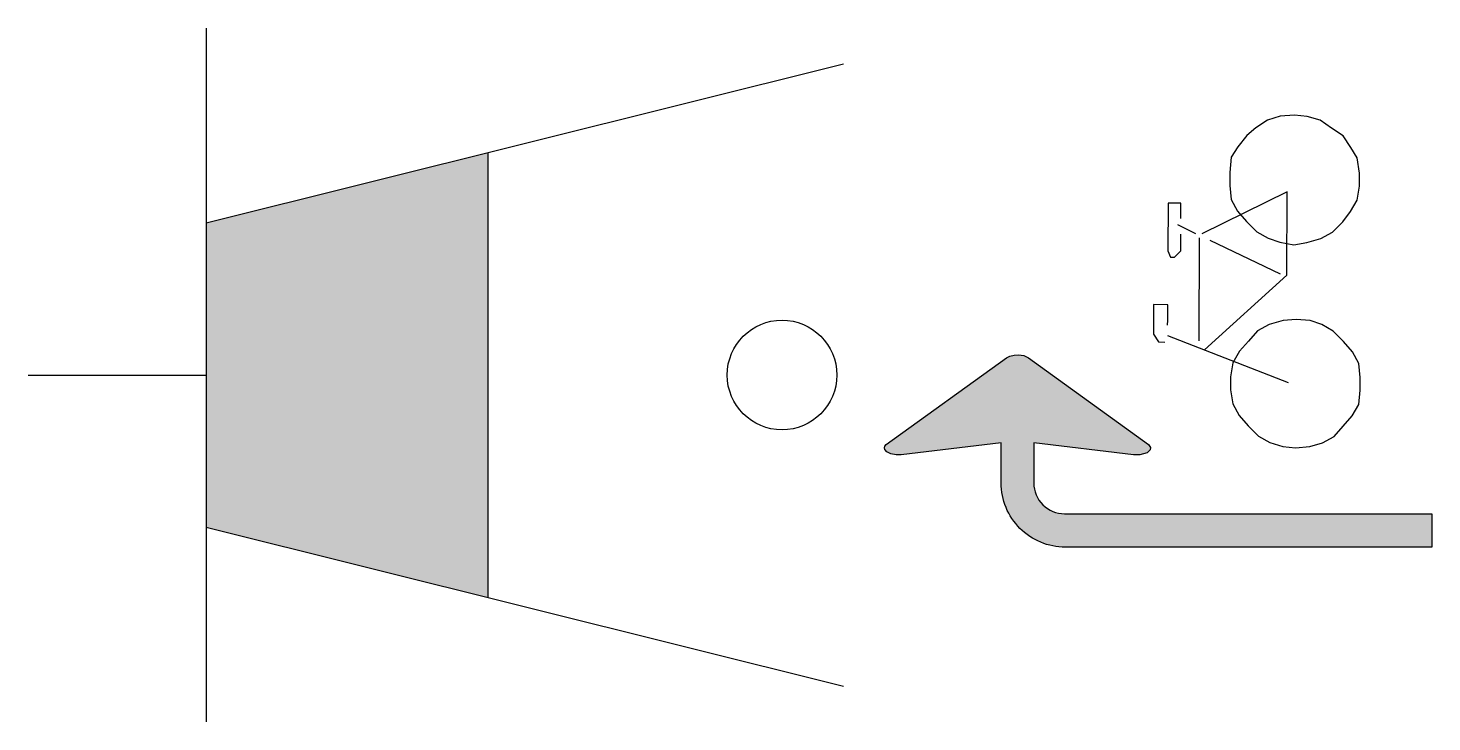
# Model space of a CAD drawing. Extents: x 0 to 11.8, y -2.9 to 2.9.
import ezdxf

# ---------------------------------------------------------------- set-up
doc = ezdxf.new("R2010")
doc.units = 0
doc.layers.get('0').update_dxf_attribs({"lineweight": 25})

msp = doc.modelspace()

# ---------------------------------------------------------------- hatches: boundary and pattern name
h = msp.add_hatch(color=256)
h.dxf.hatch_style = 1
edge = h.paths.add_edge_path()
edge.add_line((7.358, -0.672), (7.317, -0.673))
edge.add_line((7.317, -0.673), (7.273, -0.665))
edge.add_line((7.273, -0.665), (7.238, -0.648))
edge.add_line((7.238, -0.648), (7.221, -0.629))
edge.add_line((7.221, -0.629), (7.218, -0.614))
edge.add_line((7.218, -0.614), (7.223, -0.599))
edge.add_line((7.223, -0.599), (7.234, -0.587))
edge.add_line((7.234, -0.587), (8.246, 0.144))
edge.add_line((8.246, 0.144), (8.275, 0.159))
edge.add_line((8.275, 0.159), (8.311, 0.167))
edge.add_line((8.311, 0.167), (8.347, 0.169))
edge.add_line((8.347, 0.169), (8.392, 0.163))
edge.add_line((8.392, 0.163), (8.433, 0.144))
edge.add_line((8.433, 0.144), (9.443, -0.587))
edge.add_line((9.443, -0.587), (9.461, -0.61))
edge.add_line((9.461, -0.61), (9.459, -0.632))
edge.add_line((9.459, -0.632), (9.432, -0.657))
edge.add_line((9.432, -0.657), (9.371, -0.673))
edge.add_line((9.371, -0.673), (9.319, -0.672))
edge.add_line((9.319, -0.672), (8.477, -0.572))
edge.add_line((8.477, -0.572), (8.477, -0.91))
edge.add_arc((8.737, -0.91), 0.26, 179.9998, 270)
edge.add_line((8.737, -1.17), (11.833, -1.17))
edge.add_line((11.833, -1.17), (11.833, -1.451))
edge.add_line((11.833, -1.451), (8.743, -1.451))
edge.add_arc((8.743, -0.91), 0.541, 179.9998, 270, ccw=False)
edge.add_line((8.202, -0.91), (8.202, -0.572))
edge.add_line((8.202, -0.572), (7.358, -0.672))

# ---------------------------------------------------------------- linework, layer by layer
for p, q in [((1.5, 2.924), (1.5, -2.924)), ((1.5, 1.283), (6.874, 2.623)), ((10.446, 2.149), (10.349, 2.084)), ((10.555, 2.181), (10.446, 2.149)), ((10.674, 2.191), (10.555, 2.181)), ((10.782, 2.18), (10.674, 2.191)), ((10.89, 2.147), (10.782, 2.18)), ((10.988, 2.081), (10.89, 2.147)), ((10.273, 2.019), (10.196, 1.922)), ((10.349, 2.084), (10.273, 2.019)), ((11.085, 2.016), (10.988, 2.081)), ((11.149, 1.918), (11.085, 2.016)), ((10.196, 1.922), (10.142, 1.836)), ((11.203, 1.831), (11.149, 1.918)), ((3.874, 1.875), (3.874, -1.875)), ((10.142, 1.836), (10.13, 1.706)), ((11.224, 1.701), (11.203, 1.831)), ((10.13, 1.706), (10.13, 1.598)), ((11.224, 1.593), (11.224, 1.701)), ((10.614, 1.545), (9.894, 1.189)), ((10.13, 1.598), (10.14, 1.478)), ((10.611, 0.841), (10.614, 1.545)), ((11.202, 1.474), (11.224, 1.593)), ((9.61, 1.448), (9.608, 1.047)), ((9.718, 1.448), (9.61, 1.448)), ((9.717, 1.318), (9.718, 1.448)), ((10.14, 1.478), (10.194, 1.381)), ((11.147, 1.377), (11.202, 1.474)), ((10.194, 1.381), (10.27, 1.294)), ((11.082, 1.29), (11.147, 1.377)), ((1.5, 1.283), (1.5, -1.283)), ((9.843, 1.19), (9.691, 1.266)), ((9.716, 1.047), (9.717, 1.188)), ((10.27, 1.294), (10.356, 1.207)), ((10.27, 1.294), (10.356, 1.207)), ((10.356, 1.207), (10.453, 1.152)), ((10.356, 1.207), (10.453, 1.152)), ((10.897, 1.15), (10.995, 1.204)), ((10.995, 1.204), (11.082, 1.29)), ((9.872, 1.155), (9.868, 0.288)), ((10.557, 0.85), (9.963, 1.134)), ((10.453, 1.152), (10.551, 1.119)), ((10.551, 1.119), (10.67, 1.097)), ((10.67, 1.097), (10.778, 1.118)), ((10.778, 1.118), (10.897, 1.15)), ((9.608, 1.047), (9.629, 0.993)), ((9.629, 0.993), (9.662, 0.993)), ((9.662, 0.993), (9.716, 1.047)), ((9.917, 0.211), (10.611, 0.841)), ((9.487, 0.593), (9.486, 0.387)), ((9.606, 0.592), (9.487, 0.593)), ((9.606, 0.452), (9.606, 0.592)), ((9.486, 0.387), (9.486, 0.365)), ((9.486, 0.365), (9.486, 0.344)), ((9.605, 0.43), (9.606, 0.452)), ((9.605, 0.419), (9.605, 0.43)), ((10.363, 0.373), (10.287, 0.286)), ((10.461, 0.426), (10.363, 0.373)), ((10.58, 0.458), (10.461, 0.426)), ((10.689, 0.469), (10.58, 0.458)), ((10.808, 0.458), (10.689, 0.469)), ((10.905, 0.425), (10.808, 0.458)), ((11.002, 0.37), (10.905, 0.425)), ((11.089, 0.283), (11.002, 0.37)), ((9.486, 0.344), (9.529, 0.279)), ((9.529, 0.279), (9.583, 0.278)), ((9.604, 0.332), (10.621, -0.062)), ((10.287, 0.286), (10.211, 0.2)), ((11.164, 0.196), (11.089, 0.283)), ((10.211, 0.2), (10.156, 0.103)), ((11.218, 0.098), (11.164, 0.196)), ((0, 0), (1.5, 0)), ((10.156, 0.103), (10.134, -0.016)), ((11.228, -0.021), (11.218, 0.098)), ((10.134, -0.016), (10.134, -0.125)), ((11.228, -0.129), (11.228, -0.021)), ((10.134, -0.125), (10.155, -0.244)), ((11.216, -0.248), (11.228, -0.129)), ((10.155, -0.244), (10.209, -0.341)), ((10.209, -0.341), (10.284, -0.428)), ((11.086, -0.432), (11.162, -0.345)), ((11.162, -0.345), (11.216, -0.248)), ((10.284, -0.428), (10.371, -0.515)), ((11.01, -0.518), (11.086, -0.432)), ((10.371, -0.515), (10.468, -0.57)), ((10.468, -0.57), (10.576, -0.603)), ((10.803, -0.604), (10.912, -0.572)), ((10.912, -0.572), (11.01, -0.518)), ((10.576, -0.603), (10.684, -0.614)), ((10.684, -0.614), (10.803, -0.604)), ((1.5, -1.283), (6.874, -2.623))]:
    msp.add_line(p, q)
msp.add_lwpolyline([(7.358, -0.672), (7.317, -0.673), (7.273, -0.665), (7.238, -0.648), (7.221, -0.629), (7.218, -0.614), (7.223, -0.599), (7.234, -0.587), (8.246, 0.144), (8.275, 0.159), (8.311, 0.167), (8.347, 0.169), (8.392, 0.163), (8.433, 0.144), (9.443, -0.587), (9.461, -0.61), (9.459, -0.632), (9.432, -0.657), (9.371, -0.673), (9.319, -0.672), (8.477, -0.572), (8.477, -0.91, 0.414215), (8.737, -1.17), (11.833, -1.17), (11.833, -1.451), (8.743, -1.451, -0.414214), (8.202, -0.91), (8.202, -0.572)], format="xyb", close=True)
msp.add_circle((6.355, 0), 0.462)
msp.add_solid([(1.5, 1.283), (1.5, -1.283), (3.874, 1.875), (3.874, -1.875)])

doc.saveas('drawing.dxf')
